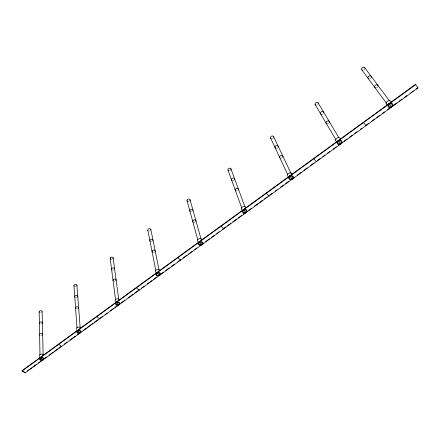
<?xml version="1.0" encoding="UTF-8"?>
<svg xmlns="http://www.w3.org/2000/svg" width="440" height="440" viewBox="0 0 440 440"><rect width="100%" height="100%" fill="white"/><g stroke="black" fill="none" stroke-linecap="round" stroke-linejoin="round"><path stroke-width="0.33" stroke-dasharray="2.2 1.65" d="M114.922 281.248A1.568 1.127 -8.5 0 1 113.751 281.182M113.812 269.962A1.54 1.122 -8.3 0 1 112.646 270.122M112.365 259.177A1.518 1.117 -8.1 0 1 111.216 259.331M78.194 308.611A1.546 1.073 -6.1 0 1 76.335 308.875M77.022 297.413A1.524 1.073 -5.9 0 1 75.873 297.572M75.84 286.512A1.496 1.067 -5.6 0 1 74.707 286.457M41.921 335.385A1.529 1.023 -4.3 0 1 40.766 335.55M41.415 312.565A1.48 1.018 -3.8 0 1 40.299 312.719M41.305 323.911A1.507 1.023 -4.1 0 1 40.529 323.95M377.817 86.823A1.859 1.413 -36.5 0 1 376.327 87.929M364.672 69.152A1.788 1.391 -37.8 0 1 363.671 70.076M370.849 78.194A1.821 1.403 -37.1 0 1 369.661 78.909M328.933 123.145A1.777 1.375 -31.4 0 1 327.767 123.838M323.296 113.669A1.744 1.364 -31.9 0 1 321.723 114.406M317.867 104.544A1.716 1.359 -32.4 0 1 316.745 105.215M282.744 157.135A1.716 1.337 -25.8 0 1 280.951 158.197M277.838 147.587A1.683 1.326 -26.1 0 1 275.913 148.247M273.339 138.05A1.655 1.315 -26.5 0 1 272.256 138.699M237.441 190.801A1.661 1.287 -20.3 0 1 237.034 190.944M234.339 180.043A1.634 1.282 -20.5 0 1 232.458 180.686M230.043 170.627A1.606 1.271 -20.6 0 1 229.24 170.808M195.338 221.991A1.623 1.232 -15.5 0 1 194.167 222.387M192.39 211.393A1.595 1.227 -15.5 0 1 191.235 211.789M189.195 201.366A1.568 1.221 -15.5 0 1 188.012 201.514M154.655 252.076A1.595 1.183 -11.6 0 1 153.505 252.466M153.104 252.439A1.595 1.183 -11.6 0 1 152.735 252.329M152.455 241.186A1.568 1.177 -11.4 0 1 151.327 241.571M150.002 230.857A1.54 1.171 -11.3 0 1 149.226 231.039"/><path stroke-width="0.66" d="M22 371.069L415.707 84.607L415.498 84.354L22 370.739L22 371.069L25.19 372.834L25.19 372.499M27.374 370.915L31.746 367.747M32.835 366.949L36.663 364.177M38.302 362.989L41.58 360.608M43.758 359.029L46.464 357.066M49.17 355.102L52.96 352.352M54.043 351.571L57.827 348.821M58.911 348.034L61.078 346.467M64.377 344.069L67.144 342.062M69.905 340.06L75.427 336.05M77.088 334.851L80.399 332.442L80.427 332.767L77.308 330.49M83.144 330.457L86.427 328.07M87.527 327.277L93.005 323.301M94.1 322.504L97.939 319.726M100.122 318.137L102.3 316.558M105.023 314.584L107.195 313.005M110.462 310.635L113.724 308.27M114.813 307.478L118.624 304.716M121.391 302.709L124.724 300.289M128.062 297.869L133.062 294.239M134.728 293.029L139.178 289.806L139.227 290.12L136.191 287.634M141.383 288.2L144.149 286.198M147.461 283.795L151.882 280.588M153.538 279.384L156.855 276.98M160.166 274.577L163.465 272.184M165.666 270.589L169.516 267.795M171.715 266.2L174.46 264.204M177.76 261.811L180.51 259.82L180.582 260.128L177.606 257.488M183.249 257.829L187.083 255.052M188.722 253.858L192.011 251.477M194.75 249.491L196.939 247.902M200.222 245.514L201.867 244.327L201.949 244.629L199.012 241.912M202.411 243.931L203.506 243.139M205.689 241.555L209.506 238.782M211.145 237.595L214.423 235.219M216.607 233.635L219.335 231.649M222.063 229.669L225.88 226.903M227.513 225.72L230.78 223.344M232.964 221.766L236.775 218.999M238.409 217.816L241.676 215.446M243.309 214.258L246.032 212.284L246.142 212.575L243.282 209.693M248.754 210.309L251.471 208.335M254.194 206.365L258 203.599M259.633 202.417L262.35 200.442M264.528 198.864L267.245 196.895M269.968 194.92L272.14 193.341M275.402 190.977L277.035 189.794M280.297 187.429L283.558 185.059M285.731 183.48L288.448 181.511M291.17 179.537L294.481 177.133M297.264 175.114L301.158 172.293M303.941 170.274L307.28 167.849M310.618 165.429L313.957 163.009M317.268 160.6L320.534 158.235M322.713 156.651L324.891 155.073M327.613 153.098L329.791 151.52M333.058 149.149L336.32 146.779M338.498 145.2L340.675 143.621L340.841 143.897L338.162 140.641M343.948 141.246L347.221 138.875M349.404 137.291L352.127 135.311M354.855 133.337L357.038 131.753M360.311 129.376L361.944 128.194M365.761 125.422L368.495 123.437M371.228 121.457L374.512 119.075M376.695 117.491L379.429 115.505M382.162 113.52L384.351 111.936M387.635 109.555L390.913 107.179M393.107 105.584L396.946 102.8M399.141 101.206L401.88 99.22M404.624 97.229L406.819 95.634M410.658 92.851L413.402 90.86M416.147 88.869L417.791 87.675L418 87.929L25.19 372.834M22.534 371.03L24.657 372.207M99.616 318.852L96.52 316.503M365.937 125.692L363.319 122.331M364.672 67.645L389.604 101.046M389.092 103.576L391.65 107.041L391.457 106.777M361.812 69.795L386.496 103.307M415.498 84.354L418 87.929M318.043 102.767L338.971 137.797M315.134 104.522L336.012 139.953M316.179 161.392L316.327 161.673L313.605 158.516M273.62 136.659L291.236 173.844M292.254 178.75L292.391 179.036L289.614 175.972M270.628 138.055L287.733 174.702M268.879 195.707L269 195.998L266.178 193.028M230.912 168.823L244.926 206.762M228.008 170.17L241.813 208.175M223.702 228.481L223.801 228.784L220.897 225.984M190.091 199.947L201.064 239.107M187.038 200.651L197.808 239.866M150.832 229.504L159.132 270.424M156.673 272.723L159.681 275.286L159.615 274.973A2.288 1.65 -11.8 0 0 160.281 274.197M147.835 230.203L155.804 270.496M113.135 257.884L118.729 299.206M119.169 304.32L119.213 304.639L116.144 302.225M110.193 258.572L115.599 299.943M76.956 285.434L80.163 327.613M73.97 285.56L76.989 327.784M61.617 346.071L61.633 346.401L58.487 344.179M42.13 311.647L43.131 354.695M43.219 359.42L43.225 359.75L40.056 357.594M39.171 311.79L39.99 354.882M115.418 303.38A2.255 1.573 -8.8 0 1 117.172 301.763M115.638 301.62A2.244 1.573 -8.8 0 1 116.248 299.096A2.244 1.573 -8.8 0 1 119.455 299.909M113.201 280.791A1.568 1.127 -8.5 0 1 113.63 279.339A1.568 1.127 -8.5 0 1 115.632 279.257A1.568 1.127 -8.5 0 1 115.896 280.682M110.556 259.061A1.518 1.117 -8.1 0 1 110.545 257.543A1.518 1.117 -8.1 0 1 112.574 257.274A1.518 1.117 -8.1 0 1 112.937 258.748M111.975 269.858A1.54 1.122 -8.3 0 1 112.569 267.988A1.54 1.122 -8.3 0 1 114.631 268.956M80.399 332.442A2.222 1.496 -6.6 0 1 79.937 332.706M76.642 331.59A2.222 1.496 -6.6 0 1 78.304 330.044M76.72 329.417A2.211 1.496 -6.5 0 1 77.82 327.217A2.211 1.496 -6.5 0 1 80.779 328.059M76.016 308.715A1.546 1.073 -6.1 0 1 75.862 307.346A1.546 1.073 -6.1 0 1 77.781 306.895A1.546 1.073 -6.1 0 1 78.601 308.11M74.168 286.088A1.496 1.067 -5.6 0 1 74.514 284.713A1.496 1.067 -5.6 0 1 76.434 284.636A1.496 1.067 -5.6 0 1 76.753 285.978M74.96 297.11A1.524 1.073 -5.9 0 1 75.312 295.735A1.524 1.073 -5.9 0 1 77.264 295.647A1.524 1.073 -5.9 0 1 77.583 296.995M43.555 359.106A2.195 1.425 -4.8 0 1 42.246 359.849M39.512 358.27A2.195 1.425 -4.8 0 1 41.03 357.165M39.71 356.384A2.189 1.425 -4.8 0 1 40.97 354.211A2.189 1.425 -4.8 0 1 43.758 355.427M39.825 335.126A1.529 1.023 -4.3 0 1 40.128 333.812A1.529 1.023 -4.3 0 1 42.092 333.702A1.529 1.023 -4.3 0 1 42.471 334.978M39.386 312.29A1.48 1.018 -3.8 0 1 40.431 310.717A1.48 1.018 -3.8 0 1 42.086 311.911M39.848 323.725A1.507 1.023 -4.1 0 1 39.804 322.278A1.507 1.023 -4.1 0 1 41.932 322.168A1.507 1.023 -4.1 0 1 41.971 323.615M390.858 107.135A2.684 1.991 -35.4 0 1 390.22 107.355M388.163 104.583A2.684 1.991 -35.4 0 1 390.335 102.999M386.777 104.786A2.673 1.991 -35.5 0 1 387.662 101.057A2.673 1.991 -35.5 0 1 391.012 102.295M375.474 87.918A1.859 1.413 -36.5 0 1 374.743 86.229A1.859 1.413 -36.5 0 1 376.662 84.81A1.859 1.413 -36.5 0 1 378.059 86.004M362.819 70.268A1.788 1.391 -37.8 0 1 361.614 68.827A1.788 1.391 -37.8 0 1 363.385 67.188A1.788 1.391 -37.8 0 1 364.892 68.349M368.819 78.892A1.821 1.403 -37.1 0 1 368.148 77.088A1.821 1.403 -37.1 0 1 370.255 75.829A1.821 1.403 -37.1 0 1 371.289 77.413M341.171 143.181A2.569 1.936 -30.4 0 1 340.098 143.957M337.068 142.142A2.569 1.936 -30.4 0 1 338.745 140.3M336.314 141.521A2.552 1.936 -30.6 0 1 336.721 138.199A2.552 1.936 -30.6 0 1 340.285 138.628M326.562 123.69A1.777 1.375 -31.4 0 1 326.304 121.88A1.777 1.375 -31.4 0 1 328.372 120.923A1.777 1.375 -31.4 0 1 329.346 122.397M327.333 123.888A1.777 1.375 -31.4 0 1 326.92 123.838M315.579 105.061A1.716 1.359 -32.4 0 1 315.992 102.625A1.716 1.359 -32.4 0 1 318.291 103.428M321.321 114.351A1.744 1.364 -31.9 0 1 320.573 112.657A1.744 1.364 -31.9 0 1 322.597 111.447A1.744 1.364 -31.9 0 1 323.697 112.932M293.068 177.848A2.47 1.876 -25.1 0 1 291.698 179.075M288.805 176.875A2.47 1.876 -25.1 0 1 290.78 175.439M287.777 176.248A2.458 1.876 -25.2 0 1 288.69 173.25A2.458 1.876 -25.2 0 1 291.979 173.795M280.187 158.01A1.716 1.337 -25.8 0 1 279.84 156.31A1.716 1.337 -25.8 0 1 281.842 155.386A1.716 1.337 -25.8 0 1 282.876 156.772M271.095 138.562A1.655 1.315 -26.5 0 1 270.749 136.884A1.655 1.315 -26.5 0 1 272.673 135.988A1.655 1.315 -26.5 0 1 273.691 137.352M275.555 148.11A1.683 1.326 -26.1 0 1 275.209 146.421A1.683 1.326 -26.1 0 1 277.173 145.508A1.683 1.326 -26.1 0 1 278.201 146.883M246.477 211.882A2.398 1.804 -20 0 1 245.498 212.591M242.523 210.556A2.398 1.804 -20 0 1 243.815 209.385M244.409 209.181A2.398 1.804 -20 0 1 245.02 209.105M242.242 210.007A2.387 1.804 -20.1 0 1 242.578 206.888A2.387 1.804 -20.1 0 1 246.004 207.818M235.543 190.625A1.661 1.287 -20.3 0 1 235.67 188.914A1.661 1.287 -20.3 0 1 237.738 188.436A1.661 1.287 -20.3 0 1 238.332 189.981M236.203 190.955A1.661 1.287 -20.3 0 1 235.84 190.828M228.492 170.643A1.606 1.271 -20.6 0 1 228.223 168.85A1.606 1.271 -20.6 0 1 230.428 168.344A1.606 1.271 -20.6 0 1 230.692 170.137M232.1 180.56A1.634 1.282 -20.5 0 1 231.682 178.965A1.634 1.282 -20.5 0 1 233.585 178.085A1.634 1.282 -20.5 0 1 234.663 179.377M201.867 244.327A2.338 1.733 -15.5 0 1 201.35 244.624M198.303 242.732A2.338 1.733 -15.5 0 1 200.107 241.417M197.896 241.709A2.327 1.727 -15.5 0 1 198.776 238.898A2.327 1.727 -15.5 0 1 201.949 239.877M192.88 221.793A1.623 1.232 -15.5 0 1 194.304 219.874A1.623 1.232 -15.5 0 1 195.828 221.414M193.397 222.239A1.623 1.232 -15.5 0 1 193.094 222.046M187.154 200.948A1.568 1.221 -15.5 0 1 187.698 199.359A1.568 1.221 -15.5 0 1 189.679 199.32A1.568 1.221 -15.5 0 1 189.816 200.899M187.66 201.394A1.568 1.221 -15.5 0 1 187.363 201.207M190.179 211.442A1.595 1.227 -15.5 0 1 190.96 209.38A1.595 1.227 -15.5 0 1 192.968 210.496M155.887 273.944A2.288 1.65 -11.8 0 1 157.735 272.25M155.876 272.316A2.283 1.65 -11.8 0 1 156.613 269.654A2.283 1.65 -11.8 0 1 159.808 270.545M152.427 252.153A1.595 1.183 -11.6 0 1 152.399 250.624A1.595 1.183 -11.6 0 1 154.396 250.157A1.595 1.183 -11.6 0 1 155.111 251.526M147.961 230.483A1.54 1.171 -11.3 0 1 149.243 228.679A1.54 1.171 -11.3 0 1 150.777 230.12M150.266 241.252A1.568 1.177 -11.4 0 1 150.238 239.729A1.568 1.177 -11.4 0 1 152.196 239.272A1.568 1.177 -11.4 0 1 152.906 240.642M116.49 305.019A2.255 1.573 -8.8 0 0 119.939 303.485A2.255 1.573 -8.8 0 0 116.666 302.264A2.255 1.573 -8.8 0 0 116.49 305.019M116.831 304.618A1.623 1.133 -8.8 0 0 119.312 303.512A1.623 1.133 -8.8 0 0 116.958 302.638A1.623 1.133 -8.8 0 0 116.831 304.618M77.748 333.152A2.222 1.496 -6.6 0 0 81.092 331.672A2.222 1.496 -6.6 0 0 77.797 330.545A2.222 1.496 -6.6 0 0 77.748 333.152M78.067 332.772A1.601 1.078 -6.6 0 0 80.476 331.705A1.601 1.078 -6.6 0 0 78.1 330.897A1.601 1.078 -6.6 0 0 78.067 332.772M40.585 360.14A2.195 1.425 -4.9 0 0 43.835 358.705A2.195 1.425 -4.9 0 0 40.519 357.665A2.195 1.425 -4.9 0 0 40.585 360.14M40.882 359.777A1.584 1.029 -4.9 0 0 43.225 358.743A1.584 1.029 -4.9 0 0 40.832 357.995A1.584 1.029 -4.9 0 0 40.882 359.777M389.769 107.684A2.684 1.991 -35.4 0 0 392.876 104.33A2.684 1.991 -35.4 0 0 388.768 104.291A2.684 1.991 -35.4 0 0 389.769 107.684M389.966 107.058A1.931 1.435 -35.4 0 0 392.2 104.643A1.931 1.435 -35.4 0 0 389.241 104.616A1.931 1.435 -35.4 0 0 389.966 107.058M339.004 144.518A2.569 1.936 -30.4 0 0 341.908 141.339A2.569 1.936 -30.4 0 0 337.838 141.345A2.569 1.936 -30.4 0 0 339.004 144.518M339.168 143.93A1.848 1.397 -30.4 0 0 341.259 141.636A1.848 1.397 -30.4 0 0 338.327 141.642A1.848 1.397 -30.4 0 0 339.168 143.93M290.604 179.641A2.47 1.876 -25.1 0 0 293.32 176.622A2.47 1.876 -25.1 0 0 289.289 176.671A2.47 1.876 -25.1 0 0 290.604 179.641M290.736 179.086A1.782 1.353 -25.1 0 0 292.688 176.907A1.782 1.353 -25.1 0 0 289.784 176.946A1.782 1.353 -25.1 0 0 290.736 179.086M243.815 213.114A2.398 1.804 -20 0 0 247.088 210.744A2.398 1.804 -20 0 0 243.392 209.985A2.398 1.804 -20 0 0 243.815 213.114M244.085 212.603A1.727 1.298 -20 0 0 246.439 210.898A1.727 1.298 -20 0 0 243.777 210.347A1.727 1.298 -20 0 0 244.085 212.603M199.672 245.157A2.338 1.733 -15.5 0 0 202.802 242.891A2.338 1.733 -15.5 0 0 199.1 242.209A2.338 1.733 -15.5 0 0 199.672 245.157M199.914 244.673A1.683 1.243 -15.5 0 0 202.163 243.04A1.683 1.243 -15.5 0 0 199.496 242.55A1.683 1.243 -15.5 0 0 199.914 244.673M156.921 275.66A2.294 1.65 -11.8 0 0 160.468 274.071A2.294 1.65 -11.8 0 0 157.234 272.745A2.294 1.65 -11.8 0 0 156.921 275.66M157.284 275.242A1.65 1.188 -11.8 0 0 159.836 274.098A1.65 1.188 -11.8 0 0 157.509 273.147A1.65 1.188 -11.8 0 0 157.284 275.242"/></g></svg>
